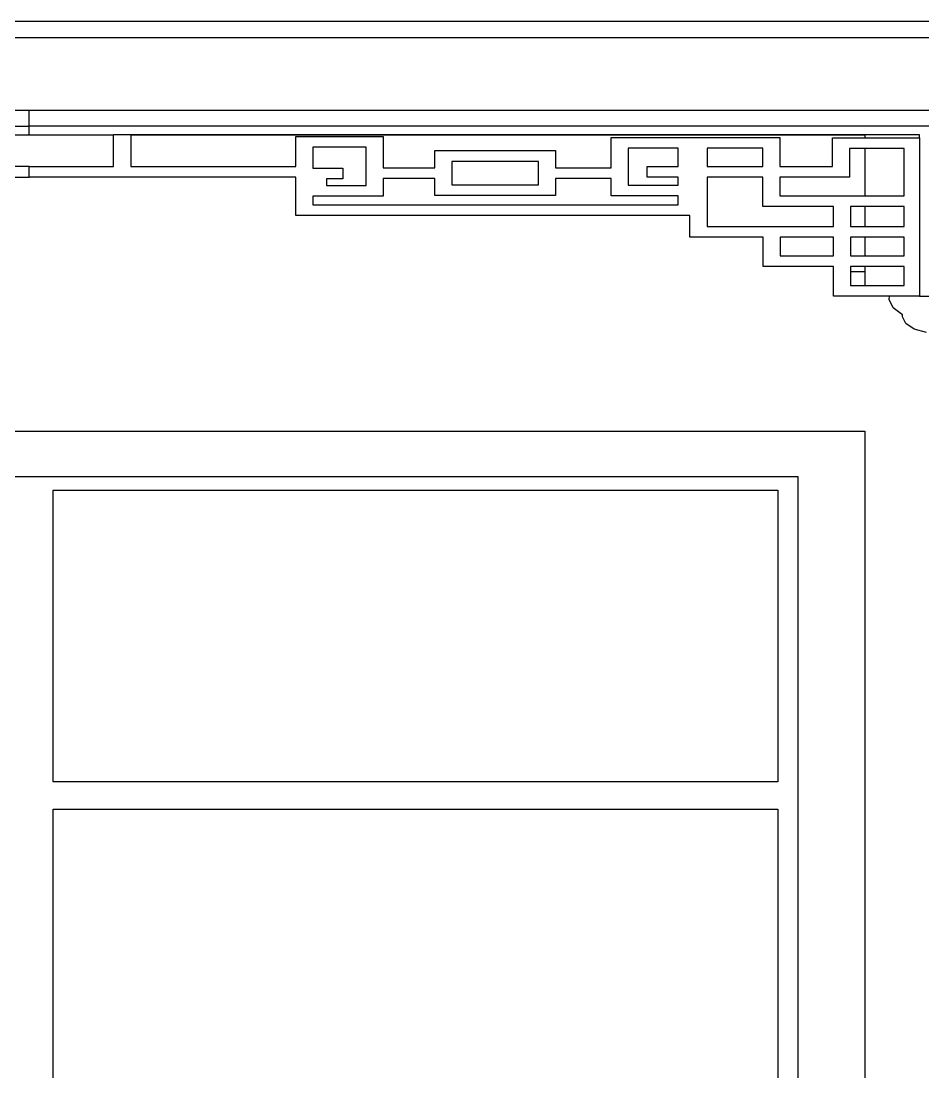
# Model space of a CAD drawing. Extents: x -24961 to 905641, y -154323 to 635957.
# Drawn here: x 421852 to 423831, y -142015 to -139708 of the extents above; entities that cross this region are included whole.
import ezdxf

# ---------------------------------------------------------------- set-up
doc = ezdxf.new("R2010")
doc.units = 0
doc.header["$LTSCALE"] = 1000
doc.header["$MEASUREMENT"] = 0
doc.layers.add('DOTE', color=1, linetype='Continuous')
doc.layers.add('窗', color=154, linetype='Continuous')

msp = doc.modelspace()

# ---------------------------------------------------------------- linework, layer by layer
for p, q in [((428053.6, -139744.5), (402953.6, -139744.5)), ((421869.7, -139904.5), (419843.6, -139904.5)), ((421869.7, -139938.6), (421869.7, -139904.5)), ((423913.6, -139904.5), (421869.7, -139904.5)), ((419867.6, -139938.6), (421869.7, -139938.6)), ((421869.7, -139957.4), (421869.7, -139938.6)), ((423871.8, -139938.6), (421869.7, -139938.6)), ((421684.1, -139957.4), (421869.7, -139957.4)), ((421684.1, -139957.9), (422055.2, -139957.9)), ((421869.7, -139957.4), (422055.2, -139957.4)), ((422055.2, -139957.9), (422055.2, -139957.4)), ((422092.8, -139957.4), (422055.2, -139957.4)), ((422055.2, -140027.3), (422055.2, -139957.9)), ((422092.8, -139957.4), (422092.8, -139957.9)), ((423703.6, -139957.4), (422092.8, -139957.4)), ((422092.8, -139957.9), (423703.6, -139957.9)), ((422092.8, -139957.9), (422092.8, -140027.3)), ((422455, -139961.5), (422647.1, -139961.5)), ((422455, -140027.3), (422455, -139961.5)), ((422647.1, -139961.5), (422647.1, -140030.1)), ((423146.8, -139963.7), (423517.1, -139963.7)), ((423146.8, -140030.1), (423146.8, -139963.7)), ((423517.1, -139963.7), (423517.1, -140027.2)), ((423632.8, -140027.2), (423632.8, -139964.2)), ((423632.8, -139964.2), (423703.6, -139964.2)), ((423703.6, -139957.4), (423703.6, -139957.9)), ((423823.8, -139957.4), (423703.6, -139957.4)), ((423703.6, -139957.9), (423703.6, -139964.2)), ((423703.6, -139964.2), (423823.8, -139964.2)), ((423823.8, -139964.2), (423823.8, -139957.4)), ((423823.8, -139964.2), (423823.8, -140312.1)), ((422492.5, -139984.9), (422492.5, -140030.9)), ((422609.6, -139984.9), (422492.5, -139984.9)), ((422609.6, -140069), (422609.6, -139984.9)), ((423184.4, -139987.1), (423184.4, -140068.4)), ((423294.1, -139987.1), (423184.4, -139987.1)), ((423294.1, -140027.2), (423294.1, -139987.1)), ((423357.4, -139987.1), (423357.4, -140027.2)), ((423479.6, -139987.1), (423357.4, -139987.1)), ((423479.6, -140027.2), (423479.6, -139987.1)), ((423670.3, -139987.7), (423670.3, -140050.6)), ((423703.6, -139987.7), (423670.3, -139987.7)), ((423703.6, -139987.7), (423703.6, -140091.6)), ((423789.8, -139987.7), (423703.6, -139987.7)), ((423789.8, -140091.6), (423789.8, -139987.7)), ((422760.2, -139992.4), (423025.1, -139992.4)), ((422760.2, -140030.1), (422760.2, -139992.4)), ((423025.1, -139992.4), (423025.1, -140030.1)), ((421869.7, -140027.3), (421684.1, -140027.3)), ((421869.7, -140027.3), (422055.2, -140027.3)), ((421869.7, -140050.8), (421869.7, -140027.3)), ((422092.8, -140027.3), (422455, -140027.3)), ((422492.5, -140030.9), (422558.2, -140030.9)), ((422558.2, -140030.9), (422558.2, -140054.3)), ((422647.1, -140030.1), (422760.2, -140030.1)), ((422797.8, -140015.9), (422797.8, -140067.7)), ((422987.6, -140015.9), (422797.8, -140015.9)), ((422987.6, -140067.7), (422987.6, -140015.9)), ((423025.1, -140030.1), (423146.8, -140030.1)), ((423225.8, -140027.2), (423294.1, -140027.2)), ((423225.8, -140050.6), (423225.8, -140027.2)), ((423357.4, -140027.2), (423479.6, -140027.2)), ((423517.1, -140027.2), (423632.8, -140027.2)), ((421284.4, -140050.8), (421869.7, -140050.8)), ((422455, -140050.8), (421869.7, -140050.8)), ((422455, -140134.6), (422455, -140050.8)), ((422522.3, -140054.3), (422522.3, -140069)), ((422558.2, -140054.3), (422522.3, -140054.3)), ((422647.1, -140053.5), (422647.1, -140092.5)), ((422760.2, -140053.5), (422647.1, -140053.5)), ((422760.2, -140091.2), (422760.2, -140053.5)), ((423025.1, -140053.5), (423025.1, -140091.2)), ((423146.8, -140053.5), (423025.1, -140053.5)), ((423146.8, -140091.8), (423146.8, -140053.5)), ((423294.1, -140050.6), (423225.8, -140050.6)), ((423294.1, -140068.4), (423294.1, -140050.6)), ((423357.4, -140050.6), (423357.4, -140159)), ((423479.6, -140050.6), (423357.4, -140050.6)), ((423479.6, -140115), (423479.6, -140050.6)), ((423517.1, -140050.6), (423517.1, -140091.6)), ((423670.3, -140050.6), (423517.1, -140050.6)), ((422522.3, -140069), (422609.6, -140069)), ((422797.8, -140067.7), (422987.6, -140067.7)), ((423184.4, -140068.4), (423294.1, -140068.4)), ((422492.5, -140092.5), (422492.5, -140111.2)), ((422647.1, -140092.5), (422492.5, -140092.5)), ((423025.1, -140091.2), (422760.2, -140091.2)), ((423294.1, -140091.8), (423146.8, -140091.8)), ((423294.1, -140111.2), (423294.1, -140091.8)), ((423517.1, -140091.6), (423703.6, -140091.6)), ((423703.6, -140091.6), (423789.8, -140091.6)), ((422492.5, -140111.2), (423294.1, -140111.2)), ((423634.7, -140115), (423479.6, -140115)), ((423634.7, -140159), (423634.7, -140115)), ((423672.3, -140115), (423672.3, -140159)), ((423703.6, -140115), (423672.3, -140115)), ((423703.6, -140115), (423703.6, -140159)), ((423789.8, -140115), (423703.6, -140115)), ((423789.8, -140159), (423789.8, -140115)), ((423319.9, -140134.6), (422455, -140134.6)), ((423319.9, -140182.5), (423319.9, -140134.6)), ((423357.4, -140159), (423634.7, -140159)), ((423672.3, -140159), (423703.6, -140159)), ((423703.6, -140159), (423789.8, -140159)), ((423480.5, -140182.5), (423319.9, -140182.5)), ((423480.5, -140246.6), (423480.5, -140182.5)), ((423518.1, -140182.5), (423518.1, -140223.1)), ((423634.7, -140182.5), (423518.1, -140182.5)), ((423634.7, -140223.1), (423634.7, -140182.5)), ((423672.3, -140182.5), (423672.3, -140223.1)), ((423703.6, -140182.5), (423672.3, -140182.5)), ((423703.6, -140182.5), (423703.6, -140223.1)), ((423789.8, -140182.5), (423703.6, -140182.5)), ((423789.8, -140223.1), (423789.8, -140182.5)), ((423518.1, -140223.1), (423634.7, -140223.1)), ((423672.3, -140223.1), (423703.6, -140223.1)), ((423703.6, -140223.1), (423789.8, -140223.1)), ((423634.7, -140246.6), (423480.5, -140246.6)), ((423634.7, -140257.9), (423634.7, -140246.6)), ((423634.7, -140307.9), (423634.7, -140257.9)), ((423672.3, -140246.6), (423672.3, -140257.9)), ((423703.6, -140246.6), (423672.3, -140246.6)), ((423672.3, -140257.9), (423703.6, -140257.9)), ((423672.3, -140257.9), (423672.3, -140288.3)), ((423789.8, -140246.6), (423703.6, -140246.6)), ((423703.6, -140246.6), (423703.6, -140257.9)), ((423703.6, -140257.9), (423703.6, -140288.3)), ((423789.8, -140288.3), (423789.8, -140246.6)), ((423672.3, -140288.3), (423703.6, -140288.3)), ((423703.6, -140288.3), (423789.8, -140288.3)), ((423634.7, -140312.1), (423634.7, -140307.9)), ((423703.6, -140312.1), (423634.7, -140312.1)), ((423757.5, -140312.1), (423703.6, -140312.1)), ((423757.3, -140319.4), (423757.5, -140312.1)), ((423823.8, -140312.1), (423757.5, -140312.1)), ((423823.8, -140312.1), (423871.8, -140312.1)), ((423765.7, -140337.1), (423757.3, -140319.4)), ((423786.2, -140352.4), (423765.7, -140337.1)), ((423786.1, -140357.4), (423786.2, -140352.4)), ((423793.7, -140372), (423786.1, -140357.4)), ((423812.2, -140384), (423793.7, -140372)), ((423838.7, -140391.6), (423812.2, -140384))]:
    msp.add_line(p, q)
at = {"layer": 'DOTE'}
msp.add_line((393730.1, -139707.9), (442830.8, -139707.9), dxfattribs=at)
at = {"layer": '窗'}
for p, q in [((420053.6, -140607.9), (423703.6, -140607.9)), ((423703.6, -140607.9), (423703.6, -143607.9)), ((420200.3, -140707.9), (423556.9, -140707.9)), ((423556.9, -140707.9), (423556.9, -143507.9)), ((421922.6, -141377.9), (421922.6, -140737.9)), ((421922.6, -140737.9), (423512.9, -140737.9)), ((423512.9, -140737.9), (423512.9, -141377.9)), ((423512.9, -141377.9), (421922.6, -141377.9)), ((421922.6, -141437.9), (423512.9, -141437.9)), ((421922.6, -143477.9), (421922.6, -141437.9)), ((423512.9, -141437.9), (423512.9, -143477.9))]:
    msp.add_line(p, q, dxfattribs=at)

doc.saveas('drawing.dxf')
